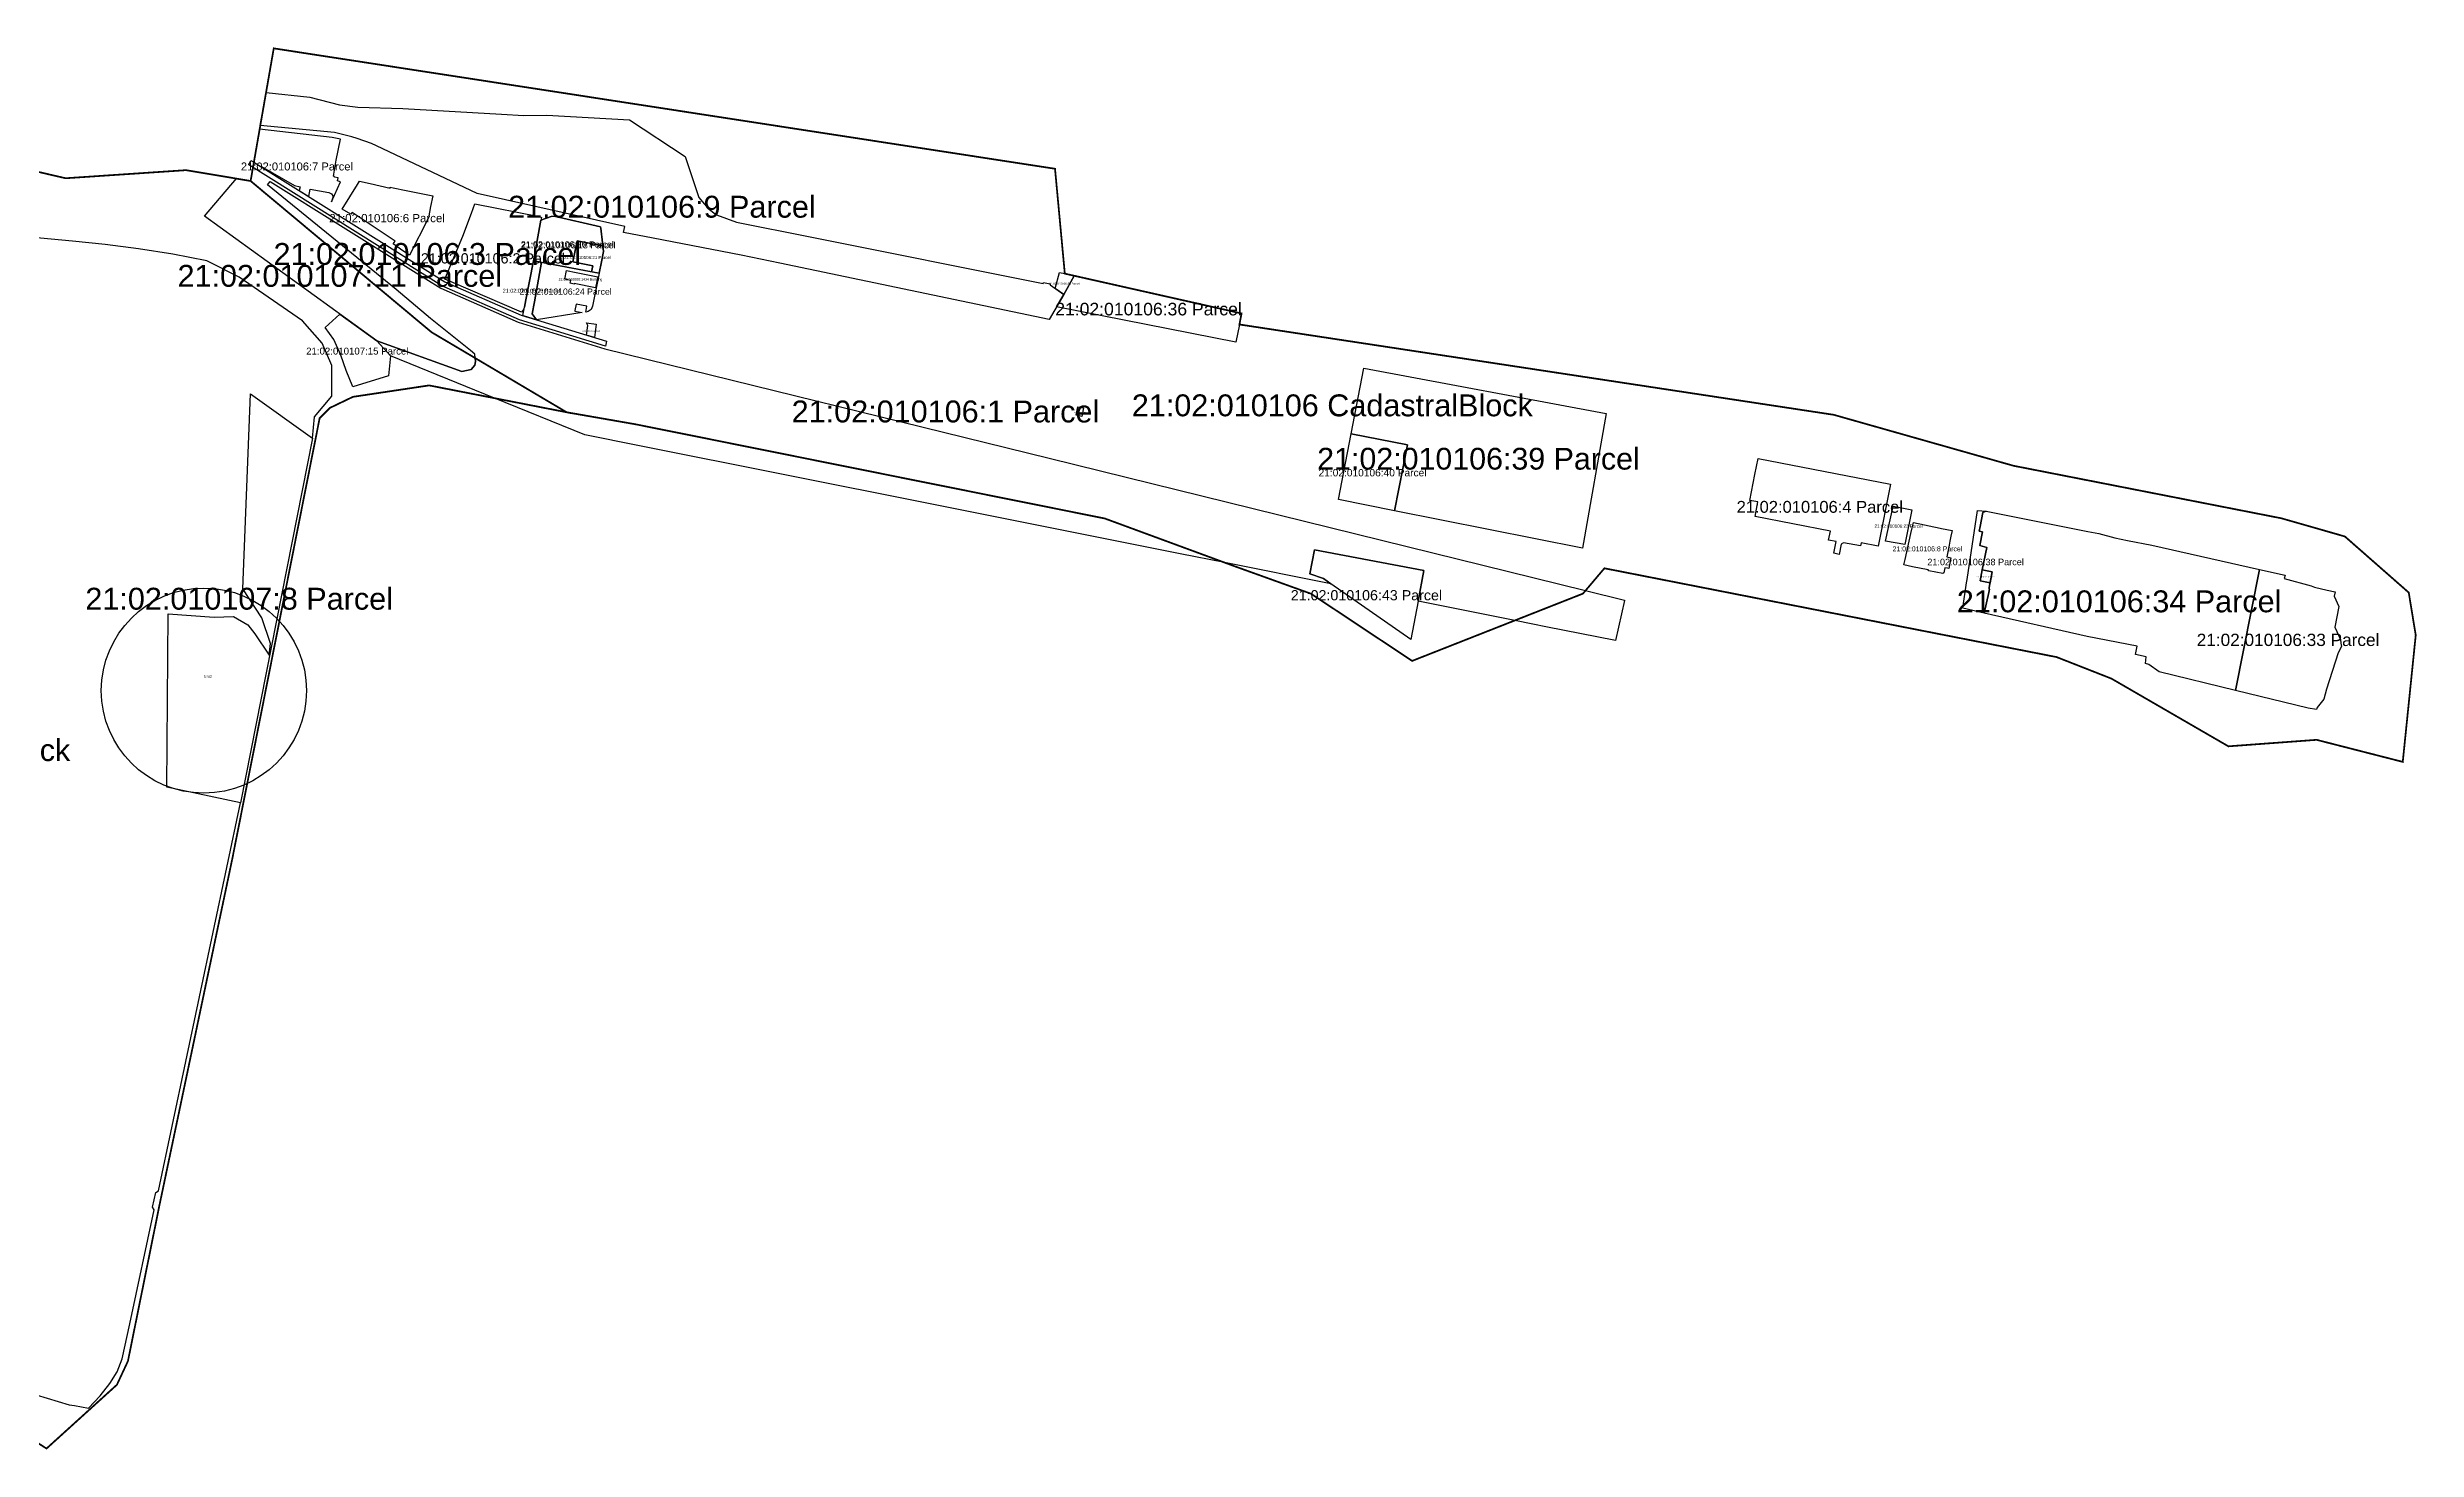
# Model space of a CAD drawing. Header units: millimetres. Extents: x 1243967 to 1248483, y 406984 to 408636.
# Drawn here: x 1245776 to 1248483, y 406984 to 408586 of the extents above; entities that cross this region are included whole.
import ezdxf
from ezdxf.enums import TextEntityAlignment as Align

# ---------------------------------------------------------------- set-up
doc = ezdxf.new("R2010")
doc.units = ezdxf.units.MM
doc.styles.add('Notes', font='arial.ttf', dxfattribs={"height": 3})
doc.styles.get("Standard").update_dxf_attribs({"font": 'arial.ttf'})

# ---------------------------------------------------------------- blocks, each defined once
blk = doc.blocks.new('21 02 010106')
at = {"color": 7, "const_width": 2}
blk.add_lwpolyline([(1248022.3, 408107.96), (1247816.93, 408166.2), (1247137.89, 408269.42), (1247140.3, 408282.03), (1246938.37, 408327.52), (1246927.18, 408447.38), (1246034.54, 408584.98), (1246008.09, 408433.42), (1246214.89, 408260.51), (1246369.19, 408169.09), (1246448.44, 408155.26), (1246984.08, 408047.69), (1247131.28, 407993.5), (1247219.68, 407961.7), (1247335.23, 407884.93), (1247530.41, 407961.85), (1247554.89, 407990.79), (1248071.57, 407889.31), (1248134.24, 407864.69), (1248267.87, 407787.31), (1248368.67, 407794.73), (1248467.07, 407769.54), (1248481.9, 407914.31), (1248473.92, 407963.04), (1248400.95, 408027.14), (1248328.46, 408047.91), (1248022.3, 408107.96)], dxfattribs=at)
at = {"color": 7}
blk.add_text('21:02:010106 CadastralBlock', height=25, dxfattribs=at).set_placement((1247244, 408177), align=Align.MIDDLE_CENTER)
blk = doc.blocks.new('21 02 010106 1')
at = {"color": 8}
blk.add_lwpolyline([(1246030.28, 408432.91), (1246191.34, 408332.11), (1246225.29, 408310.79), (1246313.78, 408272.19), (1246412.86, 408241.72), (1246920.58, 408116.51), (1247533.39, 407965.38), (1247577.93, 407954.39), (1247577.85, 407954.02), (1247570.97, 407923.54), (1247567.51, 407908.19), (1247488.12, 407924.04), (1247473.26, 407927), (1247452.49, 407931.15), (1247342.09, 407953.18), (1247348.74, 407988.29), (1247223.49, 408012.05), (1247218.27, 407984.52), (1247233.88, 407978.94), (1247242.38, 407973.08), (1247120.91, 407997.32), (1247069.99, 408007.48), (1246784.47, 408064.47), (1246452.54, 408130.71), (1246390.09, 408143.17), (1246286.81, 408185.18), (1246167.88, 408233.54), (1246152.18, 408250.58), (1246249.28, 408215.55), (1246260.11, 408218.11), (1246264.16, 408223.09), (1246265.15, 408227.09), (1246264.39, 408235.39), (1246259.2, 408239.71), (1246213.7, 408276.1), (1246174.46, 408309.33), (1246027.33, 408428.9), (1246030.28, 408432.91)], dxfattribs=at)
blk.add_text('21:02:010106:1 Parcel', height=25, dxfattribs=at).set_placement((1246802, 408170), align=Align.MIDDLE_CENTER)
blk = doc.blocks.new('21 02 010106 18')
at = {"color": 8}
blk.add_lwpolyline([(1246339.85, 408388.48), (1246331.16, 408342.28), (1246406.22, 408328), (1246409.09, 408340.85), (1246411.47, 408352.71), (1246408.28, 408379.53), (1246407.91, 408381.11), (1246354.76, 408393.37), (1246351.31, 408392.73), (1246339.85, 408388.48)], dxfattribs=at)
blk.add_text('21:02:010106:18 Parcel', height=7.284, dxfattribs=at).set_placement((1246371, 408360), align=Align.MIDDLE_CENTER)
blk = doc.blocks.new('21 02 010106 19')
at = {"color": 8}
blk.add_lwpolyline([(1246391.83, 408271.19), (1246403.09, 408269.6), (1246400.98, 408254.56), (1246391.92, 408257.34), (1246393.46, 408268.43), (1246391.83, 408271.19)], dxfattribs=at)
blk.add_text('21:02:010106:19 Parcel', height=1.3945, dxfattribs=at).set_placement((1246397, 408262), align=Align.MIDDLE_CENTER)
blk = doc.blocks.new('21 02 010106 2')
at = {"color": 8}
blk.add_lwpolyline([(1246340.44, 408391.54), (1246339.85, 408388.48), (1246331.16, 408342.28), (1246322.71, 408297.43), (1246321.14, 408289.13), (1246319.23, 408285.41), (1246317.68, 408283.45), (1246237.16, 408318.01), (1246232.58, 408320.04), (1246230.07, 408321.04), (1246250.4, 408370.24), (1246260.47, 408396.68), (1246264.29, 408407.42), (1246337.86, 408392.64), (1246340.44, 408391.54)], dxfattribs=at)
blk.add_text('21:02:010106:2 Parcel', height=11.717, dxfattribs=at).set_placement((1246285, 408345), align=Align.MIDDLE_CENTER)
blk = doc.blocks.new('21 02 010106 20')
at = {"color": 8}
blk.add_lwpolyline([(1246339.85, 408388.48), (1246351.31, 408392.73), (1246354.76, 408393.37), (1246407.91, 408381.11), (1246408.28, 408379.53), (1246410.69, 408359.25), (1246381.11, 408365.09), (1246376.3, 408340.91), (1246398.92, 408336.28), (1246397.46, 408329.67), (1246331.16, 408342.28), (1246339.85, 408388.48)], dxfattribs=at)
blk.add_text('21:02:010106:20 Parcel', height=7.1615, dxfattribs=at).set_placement((1246370, 408361), align=Align.MIDDLE_CENTER)
blk = doc.blocks.new('21 02 010106 21')
at = {"color": 8}
blk.add_lwpolyline([(1246381.11, 408365.09), (1246410.69, 408359.25), (1246411.47, 408352.71), (1246409.09, 408340.85), (1246406.22, 408328), (1246397.46, 408329.67), (1246398.92, 408336.28), (1246376.3, 408340.91), (1246381.11, 408365.09)], dxfattribs=at)
blk.add_text('21:02:010106:21 Parcel', height=3.613, dxfattribs=at).set_placement((1246393, 408346), align=Align.MIDDLE_CENTER)
blk = doc.blocks.new('21 02 010106 22')
at = {"color": 8}
blk.add_lwpolyline([(1247884.79, 408061.85), (1247906.15, 408057.57), (1247898.21, 408017.99), (1247875.91, 408021.67), (1247884.79, 408061.85)], dxfattribs=at)
blk.add_text('21:02:010106:22 Parcel', height=3.705, dxfattribs=at).set_placement((1247891, 408039), align=Align.MIDDLE_CENTER)
blk = doc.blocks.new('21 02 010106 23')
at = {"color": 8}
blk.add_lwpolyline([(1246331.16, 408342.28), (1246340.38, 408340.53), (1246332.3, 408295.35), (1246329.81, 408281.67), (1246334.7, 408274.89), (1246321.16, 408279.05), (1246319.14, 408279.67), (1246321.14, 408289.13), (1246322.71, 408297.43), (1246331.16, 408342.28)], dxfattribs=at)
blk.add_text('21:02:010106:23 Parcel', height=4.4315, dxfattribs=at).set_placement((1246329, 408308), align=Align.MIDDLE_CENTER)
blk = doc.blocks.new('21 02 010106 24')
at = {"color": 8}
blk.add_lwpolyline([(1246340.38, 408340.53), (1246406.22, 408328), (1246398.8, 408290.28), (1246397.1, 408286.42), (1246393.71, 408284.28), (1246390.99, 408283.65), (1246392.3, 408290.22), (1246379.95, 408292.55), (1246378.58, 408285.55), (1246378.38, 408284.54), (1246386.85, 408282.97), (1246334.7, 408274.89), (1246329.81, 408281.67), (1246332.3, 408295.35), (1246340.38, 408340.53)], dxfattribs=at)
blk.add_text('21:02:010106:24 Parcel', height=7.1025, dxfattribs=at).set_placement((1246368, 408307), align=Align.MIDDLE_CENTER)
blk = doc.blocks.new('21 02 010106 3')
at = {"color": 8}
blk.add_lwpolyline([(1246008.35, 408457.01), (1246010.61, 408455.58), (1246011.83, 408454.83), (1246019, 408450.35), (1246229.86, 408318.28), (1246317.39, 408280.2), (1246414.84, 408250.31), (1246413.55, 408244.69), (1246315.14, 408274.91), (1246226.73, 408313.49), (1246005.92, 408451.72), (1246008.35, 408457.01)], dxfattribs=at)
blk.add_text('21:02:010106:3 Parcel', height=25, dxfattribs=at).set_placement((1246210, 408350), align=Align.MIDDLE_CENTER)
blk = doc.blocks.new('21 02 010106 33')
at = {"color": 8}
blk.add_lwpolyline([(1248303.41, 407989.47), (1248332.62, 407982.86), (1248331.58, 407978.99), (1248362.58, 407970.89), (1248366.13, 407969.05), (1248380.59, 407965.95), (1248380.54, 407965.69), (1248389.86, 407963.83), (1248388.85, 407958.77), (1248394.16, 407947.13), (1248389.31, 407923.67), (1248396.09, 407909.28), (1248396.38, 407905.19), (1248397.22, 407901.27), (1248393.42, 407894.31), (1248379.8, 407852.5), (1248376.81, 407841.03), (1248369.46, 407831.62), (1248368.37, 407829.3), (1248358.83, 407830.81), (1248275.99, 407851.16), (1248303.41, 407989.47)], dxfattribs=at)
blk.add_text('21:02:010106:33 Parcel', height=14.07, dxfattribs=at).set_placement((1248336, 407909), align=Align.MIDDLE_CENTER)
blk = doc.blocks.new('21 02 010106 34')
at = {"color": 8}
blk.add_lwpolyline([(1247987.37, 408054.54), (1247991.05, 408055.92), (1248107.24, 408032.85), (1248119.77, 408030.42), (1248138.19, 408025.46), (1248152.66, 408022.67), (1248180.45, 408017.29), (1248303.41, 407989.47), (1248275.99, 407851.16), (1248188.67, 407872.62), (1248176.77, 407880.83), (1248173.2, 407881.9), (1248174.08, 407889.77), (1248161.66, 407892.22), (1248163.52, 407901.81), (1248106.39, 407912.88), (1247988.71, 407939.6), (1247994.2, 407962.96), (1247995.04, 407966.83), (1247994.36, 407967.07), (1247994.63, 407968.99), (1247995.27, 407972.84), (1247998.08, 407986.82), (1247986.66, 407989.18), (1247991.69, 408014.39), (1247983.79, 408016.77), (1247986.82, 408032.51), (1247983.22, 408033.29), (1247984.35, 408038.67), (1247987.37, 408054.54)], dxfattribs=at)
blk.add_text('21:02:010106:34 Parcel', height=25, dxfattribs=at).set_placement((1248143, 407953), align=Align.MIDDLE_CENTER)
blk = doc.blocks.new('21 02 010106 35')
at = {"color": 8}
blk.add_lwpolyline([(1246932.3, 408328.76), (1246938.37, 408327.52), (1246949.09, 408325.11), (1246937.38, 408303.51), (1246927.28, 408310.66), (1246932.3, 408328.76)], dxfattribs=at)
blk.add_text('21:02:010106:35 Parcel', height=2.353, dxfattribs=at).set_placement((1246938, 408316), align=Align.MIDDLE_CENTER)
blk = doc.blocks.new('21 02 010106 36')
at = {"color": 8}
blk.add_lwpolyline([(1246949.09, 408325.11), (1247140.3, 408282.03), (1247137.89, 408269.42), (1247133.68, 408249.14), (1246928.94, 408289.4), (1246937.38, 408303.51), (1246949.09, 408325.11)], dxfattribs=at)
blk.add_text('21:02:010106:36 Parcel', height=14.3665, dxfattribs=at).set_placement((1247034, 408287), align=Align.MIDDLE_CENTER)
blk = doc.blocks.new('21 02 010106 37')
at = {"color": 8}
blk.add_lwpolyline([(1247986.66, 407989.18), (1247998.08, 407986.82), (1247995.55, 407974.23), (1247984.14, 407976.53), (1247986.66, 407989.18)], dxfattribs=at)
blk.add_text('21:02:010106:37 Parcel', height=1.4445, dxfattribs=at).set_placement((1247991, 407981), align=Align.MIDDLE_CENTER)
blk = doc.blocks.new('21 02 010106 38')
at = {"color": 8}
blk.add_lwpolyline([(1247981, 408057), (1247991.05, 408055.92), (1247987.37, 408054.54), (1247984.35, 408038.67), (1247983.22, 408033.29), (1247986.82, 408032.51), (1247983.79, 408016.77), (1247991.69, 408014.39), (1247986.66, 407989.18), (1247984.14, 407976.53), (1247995.55, 407974.23), (1247995.27, 407972.84), (1247994.63, 407968.99), (1247994.36, 407967.07), (1247995.04, 407966.83), (1247994.2, 407962.96), (1247988.71, 407939.6), (1247964.33, 407945.14), (1247968.66, 407974.18), (1247969.24, 407978.07), (1247981, 408057)], dxfattribs=at)
blk.add_text('21:02:010106:38 Parcel', height=7.431, dxfattribs=at).set_placement((1247979, 407998), align=Align.MIDDLE_CENTER)
blk = doc.blocks.new('21 02 010106 39')
at = {"color": 8}
blk.add_lwpolyline([(1247280.06, 408219.54), (1247556.75, 408167.76), (1247529.9, 408013.85), (1247315.23, 408056.58), (1247329.74, 408132.03), (1247265.59, 408144.38), (1247280.06, 408219.54)], dxfattribs=at)
blk.add_text('21:02:010106:39 Parcel', height=24.8425, dxfattribs=at).set_placement((1247411, 408116), align=Align.MIDDLE_CENTER)
blk = doc.blocks.new('21 02 010106 4')
at = {"color": 8}
blk.add_lwpolyline([(1247881.65, 408086.82), (1247867.73, 408015.98), (1247848.11, 408019.99), (1247847.4, 408016.46), (1247828, 408020.01), (1247825.36, 408018.24), (1247823.02, 408006.57), (1247817.06, 408007.9), (1247819.57, 408021.5), (1247811.08, 408023), (1247813.07, 408033.2), (1247727.08, 408050.07), (1247730.29, 408066.73), (1247721.05, 408068.44), (1247726.94, 408097.92), (1247730.52, 408116.36), (1247881.65, 408086.82)], dxfattribs=at)
blk.add_text('21:02:010106:4 Parcel', height=13.5195, dxfattribs=at).set_placement((1247801, 408061), align=Align.MIDDLE_CENTER)
blk = doc.blocks.new('21 02 010106 40')
at = {"color": 8}
blk.add_lwpolyline([(1247265.59, 408144.38), (1247329.74, 408132.03), (1247315.23, 408056.58), (1247251.17, 408069.55), (1247265.59, 408144.38)], dxfattribs=at)
blk.add_text('21:02:010106:40 Parcel', height=8.3185, dxfattribs=at).set_placement((1247290, 408100), align=Align.MIDDLE_CENTER)
blk = doc.blocks.new('21 02 010106 43')
at = {"color": 8}
blk.add_lwpolyline([(1247223.49, 408012.05), (1247348.74, 407988.29), (1247342.09, 407953.18), (1247333.79, 407909.49), (1247242.38, 407973.08), (1247233.88, 407978.94), (1247218.27, 407984.52), (1247223.49, 408012.05)], dxfattribs=at)
blk.add_text('21:02:010106:43 Parcel', height=11.6515, dxfattribs=at).set_placement((1247283, 407960), align=Align.MIDDLE_CENTER)
blk = doc.blocks.new('21 02 010106 6')
at = {"color": 8}
blk.add_lwpolyline([(1246216.13, 408416.51), (1246213.65, 408404.18), (1246211.17, 408391.48), (1246189.6, 408348.71), (1246180.89, 408354.25), (1246174.79, 408358.79), (1246171.11, 408361.43), (1246173.39, 408364.48), (1246133.39, 408391.31), (1246124.08, 408397.53), (1246122.63, 408395.57), (1246112.81, 408401.23), (1246130.25, 408429.56), (1246132.41, 408433.4), (1246144.7, 408430.47), (1246167.42, 408425.19), (1246167.66, 408426.17), (1246171.03, 408425.51), (1246185.98, 408422.53), (1246216.13, 408416.51)], dxfattribs=at)
blk.add_text('21:02:010106:6 Parcel', height=9.4005, dxfattribs=at).set_placement((1246164, 408391), align=Align.MIDDLE_CENTER)
blk = doc.blocks.new('21 02 010106 7')
at = {"color": 8}
blk.add_lwpolyline([(1246011.83, 408454.83), (1246019, 408450.35), (1246020.37, 408449.94), (1246058.2, 408428.07), (1246064.57, 408426.56), (1246063.67, 408422.36), (1246074.52, 408415.57), (1246076.17, 408423.96), (1246097.55, 408420.15), (1246100.52, 408418.84), (1246102.33, 408415.72), (1246101.42, 408412.25), (1246100.68, 408409.43), (1246110.65, 408432.53), (1246107.36, 408433.5), (1246108.1, 408436.97), (1246104.01, 408437.67), (1246103.99, 408438.48), (1246102.83, 408438.84), (1246105.97, 408457.17), (1246110.93, 408481.05), (1246101.41, 408483.04), (1246018.4, 408492.5), (1246011.83, 408454.83)], dxfattribs=at)
blk.add_text('21:02:010106:7 Parcel', height=9.1085, dxfattribs=at).set_placement((1246061, 408450), align=Align.MIDDLE_CENTER)
blk = doc.blocks.new('21 02 010106 8')
at = {"color": 8}
blk.add_lwpolyline([(1247952.1, 408033.88), (1247950.8, 408027.65), (1247949.62, 408021.88), (1247948.72, 408017.21), (1247947.38, 408009.67), (1247946.23, 408003.76), (1247949.16, 408003.18), (1247950.85, 408002.81), (1247948.41, 407990.57), (1247946.74, 407990.9), (1247943.83, 407991.41), (1247942.62, 407985.57), (1247941.46, 407984.78), (1247925.51, 407987.97), (1247924.74, 407989.14), (1247906.8, 407992.6), (1247897.03, 407994.61), (1247898.48, 408000.94), (1247905.19, 408030.58), (1247906.63, 408036.93), (1247907.95, 408043.15), (1247938.5, 408036.66), (1247939.96, 408036.36), (1247952.1, 408033.88)], dxfattribs=at)
blk.add_text('21:02:010106:8 Parcel', height=5.672, dxfattribs=at).set_placement((1247924, 408013), align=Align.MIDDLE_CENTER)
blk = doc.blocks.new('21 02 010106 9')
at = {"color": 8}
blk.add_lwpolyline([(1246025.76, 408534.7), (1246075.68, 408529.12), (1246109.66, 408520.61), (1246130.61, 408517.82), (1246182.03, 408516.3), (1246294.9, 408509.85), (1246320.08, 408508.44), (1246346.59, 408508.54), (1246441.15, 408503.29), (1246504.75, 408461.58), (1246520.04, 408414.66), (1246530.91, 408402.09), (1246540.53, 408394.58), (1246563.17, 408386.26), (1246647.32, 408369.5), (1246913.79, 408316.26), (1246913.97, 408317.32), (1246921.78, 408315.77), (1246921.57, 408314.71), (1246937.38, 408303.51), (1246920.42, 408275.14), (1246612.59, 408339.37), (1246568.4, 408348.61), (1246467.91, 408368.03), (1246434.29, 408374.52), (1246435.58, 408381.26), (1246266.89, 408419), (1246151.83, 408473.7), (1246146.35, 408476.19), (1246130.02, 408482.16), (1246123.58, 408483.84), (1246103.93, 408488.83), (1246019.19, 408496.98), (1246025.76, 408534.7)], dxfattribs=at)
blk.add_text('21:02:010106:9 Parcel', height=25, dxfattribs=at).set_placement((1246478, 408404), align=Align.MIDDLE_CENTER)
blk = doc.blocks.new('21 02 000000 1434')
at = {"color": 63}
blk.add_lwpolyline([(1246369.01, 408331.12), (1246380.21, 408328.81), (1246380.18, 408328.64), (1246404.66, 408323.77), (1246402.21, 408311.34), (1246377.82, 408316.11), (1246377.71, 408315.63), (1246373.23, 408316.61), (1246373.83, 408319.69), (1246366.92, 408321.04), (1246369.01, 408331.12)], dxfattribs=at)
blk.add_text('21:02:000000:1434 Building', height=2.876, dxfattribs=at).set_placement((1246385, 408321), align=Align.MIDDLE_CENTER)
blk = doc.blocks.new('21 02 010106 44')
at = {"color": 63}
blk.add_lwpolyline([(1246953.22, 408175.43), (1246959.58, 408174.1), (1246957.76, 408164.38), (1246951.39, 408165.72), (1246953.22, 408175.43)], dxfattribs=at)
blk.add_text('21:02:010106:44 Building', height=0.962, dxfattribs=at).set_placement((1246955, 408169), align=Align.MIDDLE_CENTER)
blk = doc.blocks.new('21 02 010107')
at = {"color": 7, "const_width": 2}
blk.add_lwpolyline([(1245098.47, 408582), (1245079.75, 408475.05), (1244993.08, 408248.77), (1244953.4, 408168.29), (1244929.22, 408097.47), (1244837.43, 407669.54), (1244812.82, 407504.16), (1244777.37, 407152.52), (1245223.62, 407094.32), (1245637.52, 407035.72), (1245739.53, 407007.36), (1245774.91, 406984.79), (1245855.34, 407057.69), (1245867.91, 407084.64), (1245903.97, 407263.1), (1245987.01, 407658.06), (1246086.97, 408162.37), (1246098.88, 408174.18), (1246125.01, 408186.72), (1246212.03, 408199.79), (1246369.19, 408169.09), (1246214.89, 408260.51), (1246008.09, 408433.42), (1245934.37, 408445.79), (1245796.75, 408436.54), (1245559.92, 408491.59), (1245372.04, 408499.75), (1245098.47, 408582)], dxfattribs=at)
at = {"color": 7}
blk.add_text('21:02:010107 CadastralBlock', height=25, dxfattribs=at).set_placement((1245573, 407783), align=Align.MIDDLE_CENTER)
blk = doc.blocks.new('21 02 010107 11')
at = {"color": 8}
blk.add_lwpolyline([(1246008.09, 408433.42), (1246214.89, 408260.51), (1246264.79, 408230.95), (1246265.15, 408227.09), (1246264.16, 408223.09), (1246260.11, 408218.11), (1246249.28, 408215.55), (1246152.18, 408250.58), (1245955.27, 408393.28), (1245992.02, 408436.11), (1246008.09, 408433.42)], dxfattribs=at)
blk.add_text('21:02:010107:11 Parcel', height=25, dxfattribs=at).set_placement((1246110, 408325), align=Align.MIDDLE_CENTER)
blk = doc.blocks.new('21 02 010107 15')
at = {"color": 8}
blk.add_lwpolyline([(1246109.95, 408281.18), (1246152.18, 408250.58), (1246167.88, 408233.54), (1246165.45, 408210.76), (1246124.88, 408198.1), (1246117.22, 408216.71), (1246111.08, 408234.53), (1246103.31, 408252.25), (1246093.41, 408265.93), (1246109.95, 408281.18)], dxfattribs=at)
blk.add_text('21:02:010107:15 Parcel', height=7.8775, dxfattribs=at).set_placement((1246130, 408239), align=Align.MIDDLE_CENTER)
blk = doc.blocks.new('21 02 010107 8')
at = {"color": 8}
blk.add_lwpolyline([(1246078.78, 408139.32), (1245996.47, 407722.6), (1245912.5, 407740.59), (1245913.98, 407938.87), (1245966.33, 407935.07), (1245988.4, 407935.57), (1246004.91, 407926.33), (1246012.82, 407915.82), (1246029.1, 407891.51), (1246030.64, 407905.01), (1246020.79, 407933.98), (1245999.14, 407967.16), (1246008.06, 408190.32), (1246078.78, 408139.32)], dxfattribs=at)
blk.add_text('21:02:010107:8 Parcel', height=25, dxfattribs=at).set_placement((1245995, 407956), align=Align.MIDDLE_CENTER)
blk = doc.blocks.new('21 02 010107 9')
at = {"color": 8}
blk.add_lwpolyline([(1245625.42, 407118.09), (1245627.43, 407112.8), (1245625.7, 407098.99), (1245621.84, 407094.44), (1245620.73, 407094.58), (1245616.79, 407088.84), (1245620.32, 407081.85), (1245624.95, 407081.21), (1245649.03, 407077.76), (1245686.62, 407069.96), (1245707.52, 407063.87), (1245725.28, 407057.57), (1245800.77, 407034.76), (1245807.05, 407034.09), (1245822.9, 407030.95), (1245836.03, 407045.18), (1245847.34, 407059.21), (1245855.79, 407072.51), (1245861.41, 407087.45), (1245869.98, 407127.44), (1245897.92, 407257.58), (1245895.96, 407260.73), (1245899.93, 407277.5), (1245902.76, 407279.24), (1245996.47, 407722.6), (1245912.5, 407740.59), (1245913.98, 407938.87), (1245966.33, 407935.07), (1245988.4, 407935.57), (1246004.91, 407926.33), (1246012.82, 407915.82), (1246029.1, 407891.51), (1246030.64, 407905.01), (1246020.79, 407933.98), (1245999.14, 407967.16), (1246008.06, 408190.32), (1246078.78, 408139.32), (1246081.16, 408163.73), (1246100.89, 408187.66), (1246100.7, 408222.5), (1246089.98, 408247.91), (1246067.36, 408273.65), (1245994.9, 408323.43), (1245958.01, 408342.06), (1245919.25, 408349.89), (1245880, 408355.74), (1245841.97, 408360.84), (1245804.42, 408364.45), (1245768.12, 408368.07), (1245613.25, 408380.83), (1245407.58, 408413.82), (1245369.3, 408416.69), (1245325.09, 408422.07), (1245283.39, 408434.6), (1245204.96, 408467.55), (1245116.13, 408496.1), (1245058.05, 408316.71), (1244969.61, 408143.88), (1244891.04, 407793.74), (1244831.58, 407458.49), (1244830.86, 407420.54), (1244855.48, 407306.47), (1244863.46, 407206.31), (1245217.88, 407154.12), (1245239.27, 407190.98), (1245265.21, 407233.55), (1245286.01, 407266.38), (1245361.4, 407380.91), (1245375.19, 407400.18), (1245385.1, 407408.85), (1245396.69, 407415.35), (1245413.33, 407420.86), (1245438.06, 407425.89), (1245456.47, 407427.71), (1245473.76, 407426.47), (1245479.01, 407397.04), (1245484.19, 407380.77), (1245489.22, 407371.18), (1245530.79, 407326.91), (1245545.42, 407310.16), (1245559.67, 407290.18), (1245569.1, 407273.4), (1245570.58, 407272.16), (1245575.33, 407269.92), (1245556.64, 407191.28), (1245533.7, 407094.18), (1245576.85, 407087.8), (1245578.29, 407097.26), (1245583.95, 407104.91), (1245586.52, 407122.96), (1245625.42, 407118.09)], dxfattribs=at)
blk.add_text('21:02:010107:9 Parcel', height=25, dxfattribs=at).set_placement((1245465, 407763), align=Align.MIDDLE_CENTER)

msp = doc.modelspace()

# ---------------------------------------------------------------- linework, layer by layer
at = {"color": 2}
msp.add_circle((1245954.7, 407851), 117.2, dxfattribs=at)

# ---------------------------------------------------------------- block references
for name in ['21 02 010107', '21 02 010106', '21 02 010106 9', '21 02 010107 9', '21 02 010106 7', '21 02 010107 11', '21 02 010106 3', '21 02 010106 1', '21 02 010106 6', '21 02 010106 2', '21 02 010106 20', '21 02 010106 18', '21 02 010106 21', '21 02 010106 23', '21 02 010106 24', '21 02 000000 1434', '21 02 010106 35', '21 02 010106 36', '21 02 010107 15', '21 02 010106 19', '21 02 010106 39', '21 02 010107 8', '21 02 010106 44', '21 02 010106 40', '21 02 010106 4', '21 02 010106 22', '21 02 010106 38', '21 02 010106 8', '21 02 010106 34', '21 02 010106 43', '21 02 010106 37', '21 02 010106 33']:
    msp.add_blockref(name, (0, 0))

# ---------------------------------------------------------------- texts
at = {"color": 2, "insert": (1245954.8, 407868.7), "char_height": 3, "attachment_point": 1, "style": 'Notes'}
msp.add_mtext_dynamic_manual_height_columns('test2', width=19.429, gutter_width=15, heights=[0], dxfattribs=at)

doc.saveas('drawing.dxf')
